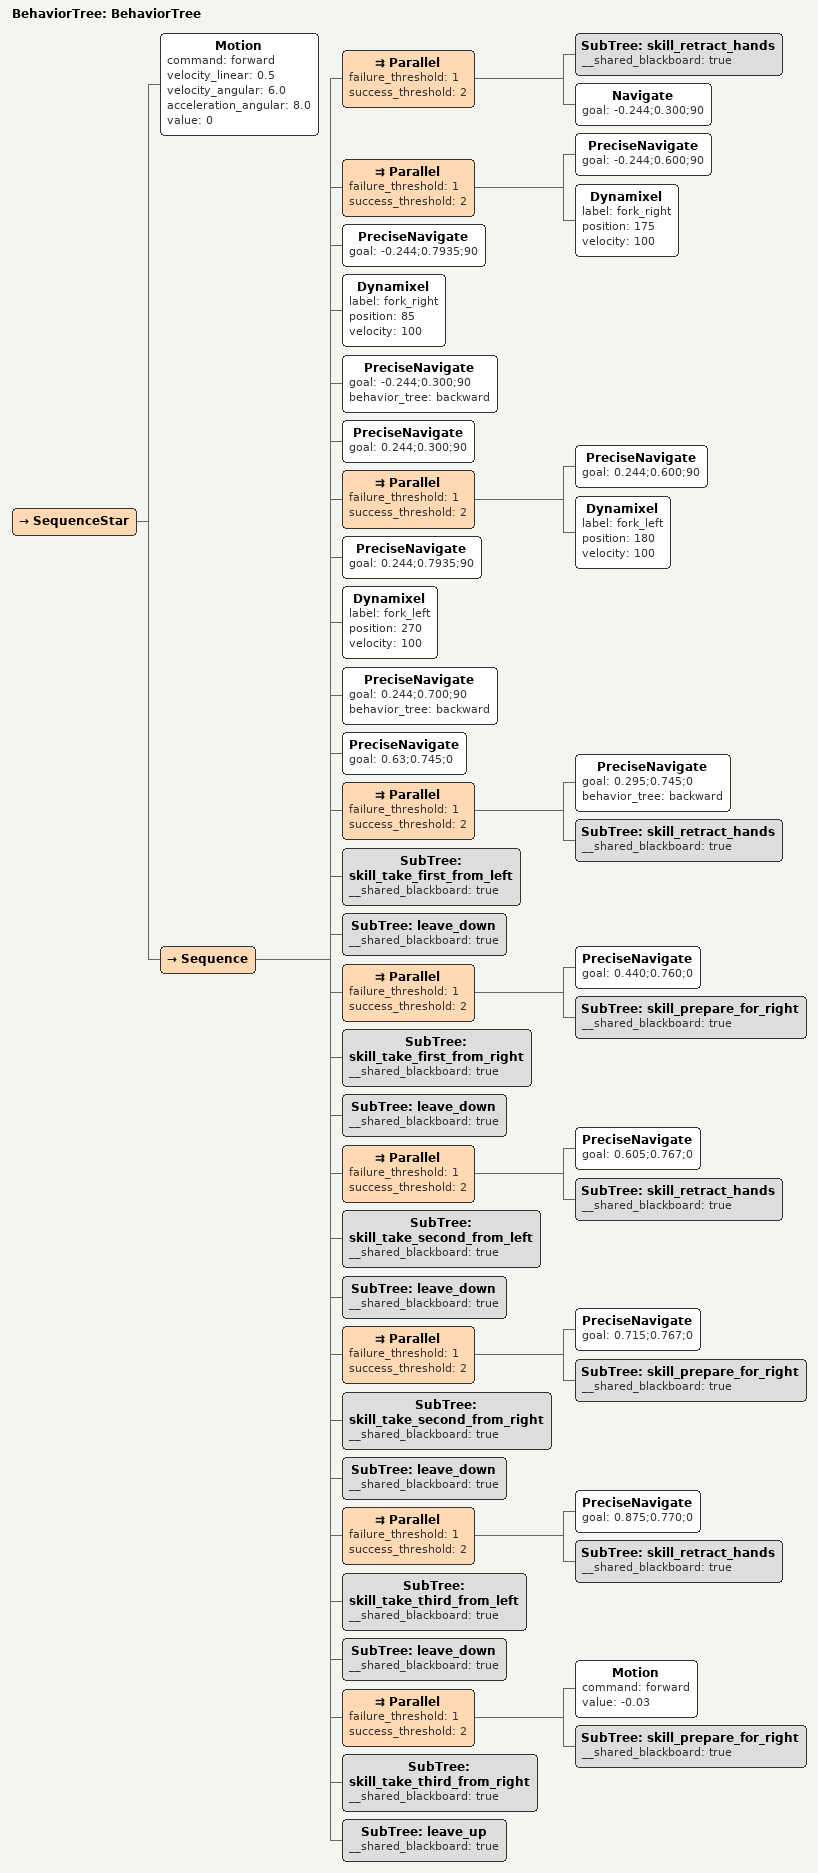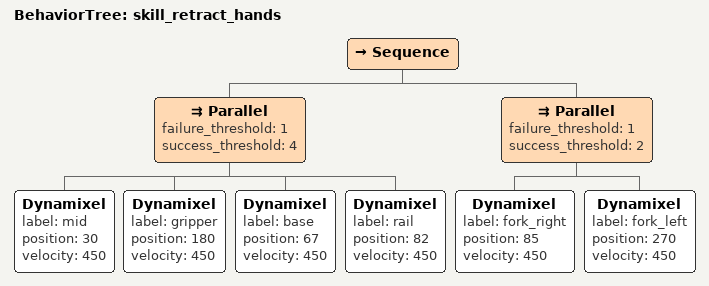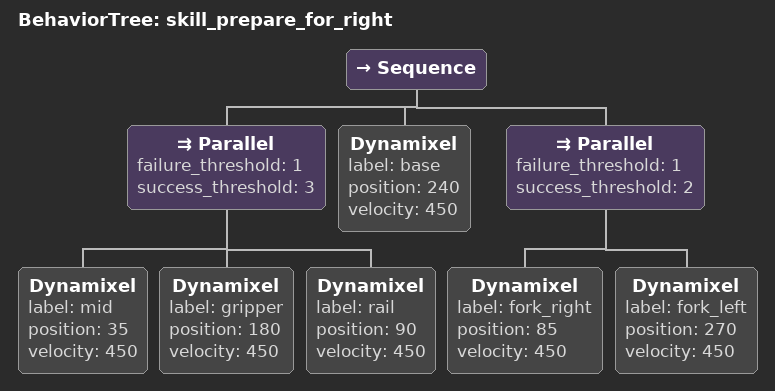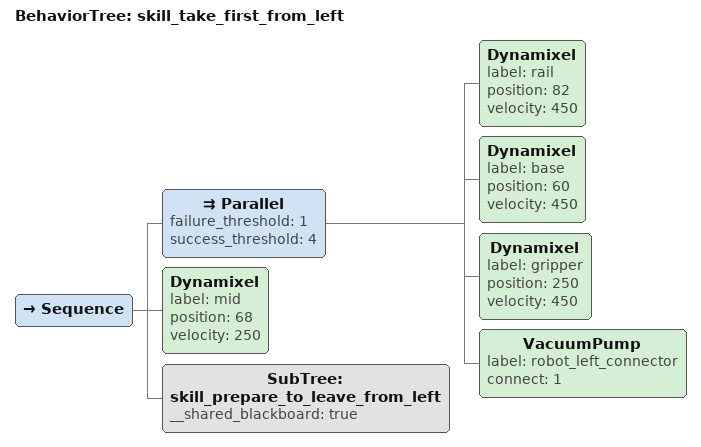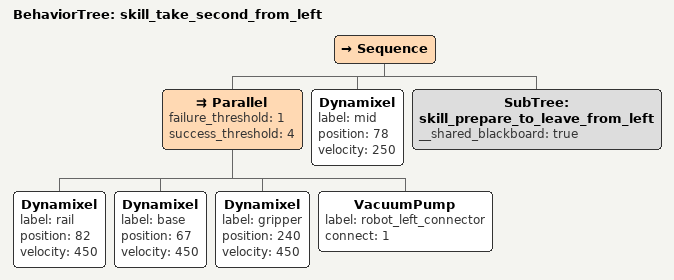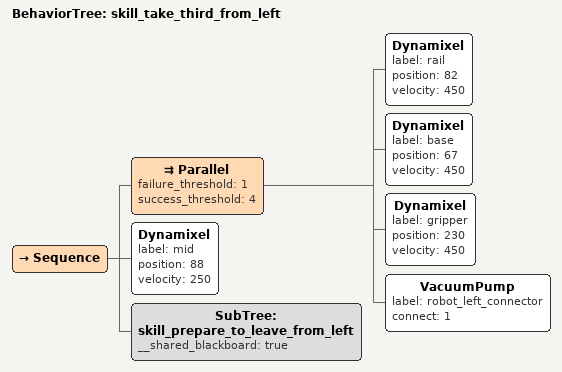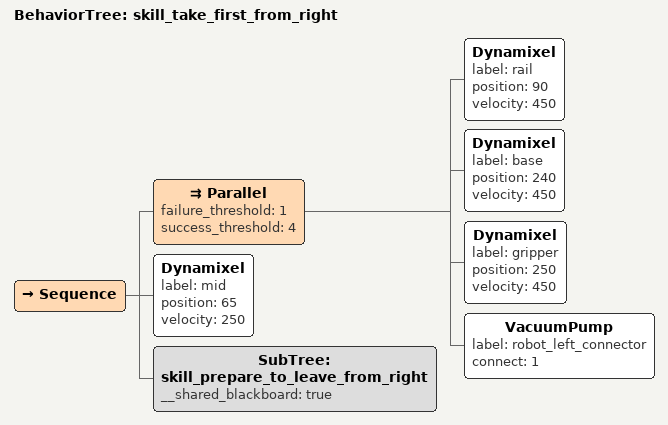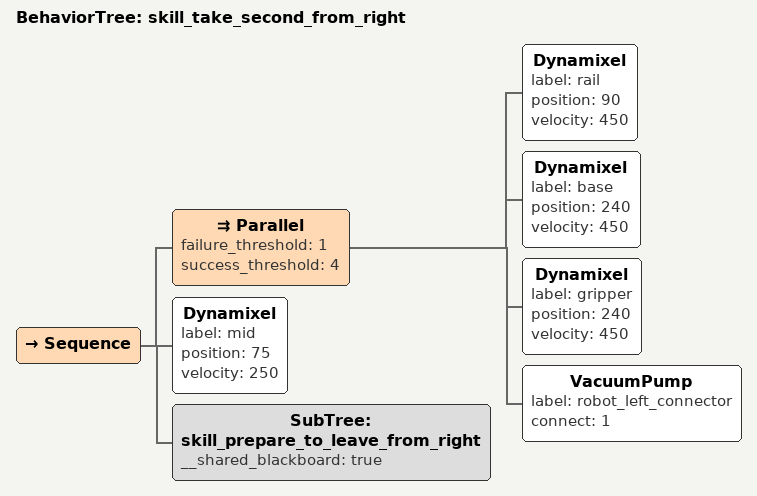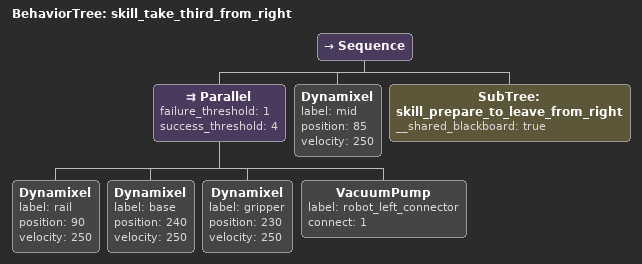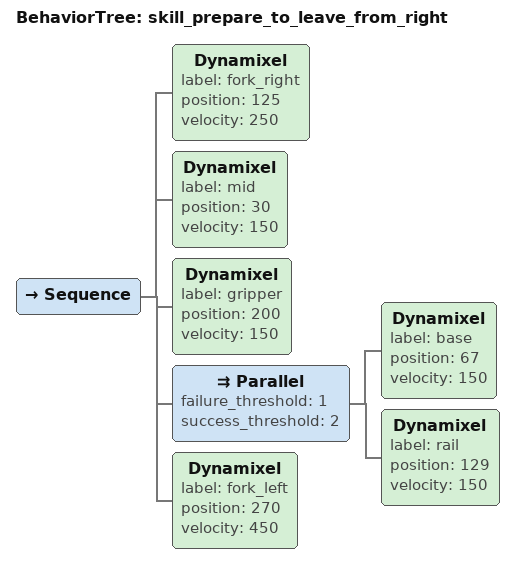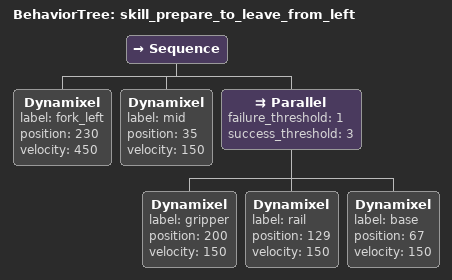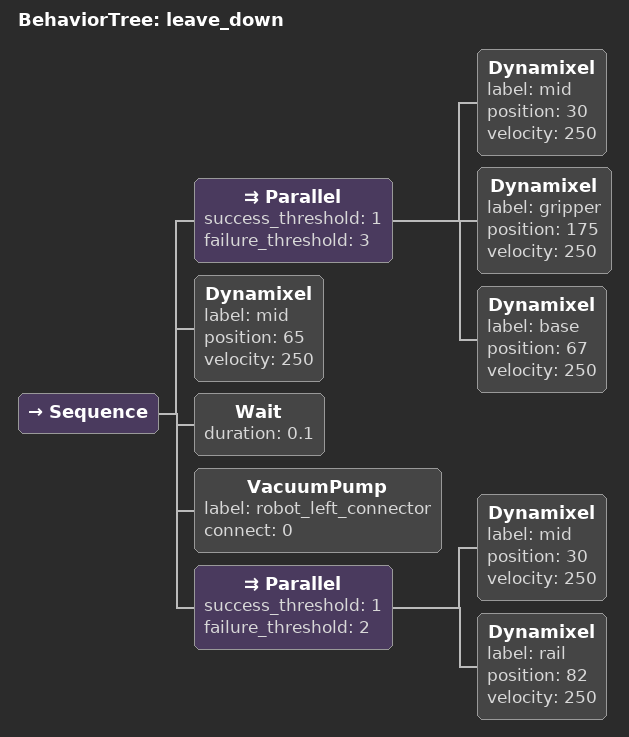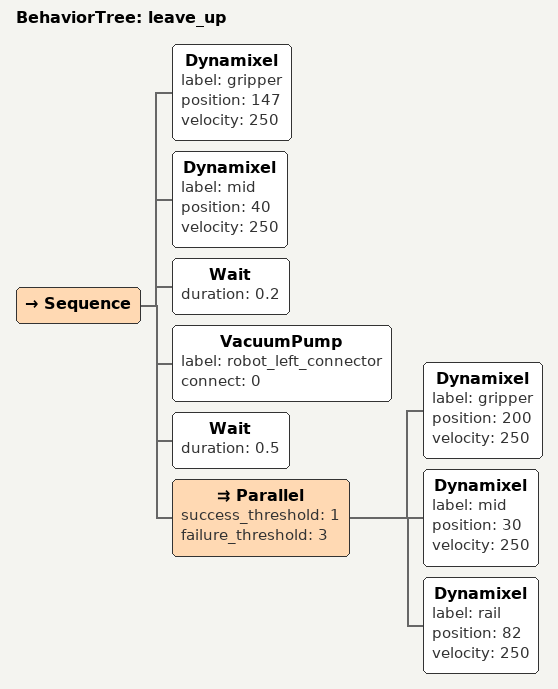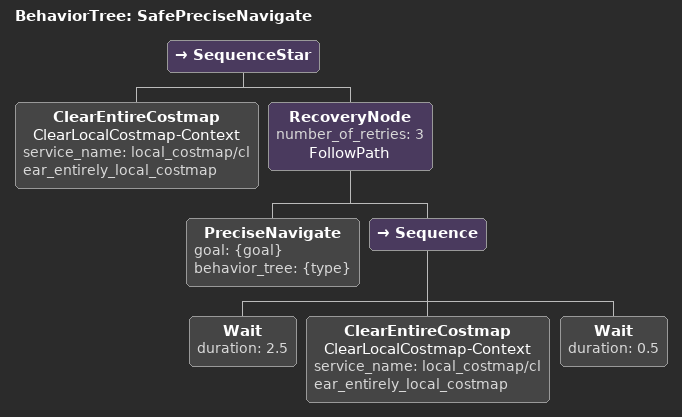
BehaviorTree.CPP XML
<root main_tree_to_execute="BehaviorTree">
    <BehaviorTree ID="BehaviorTree">
        <SequenceStar>

            <Motion command="forward" velocity_linear="0.5" velocity_angular="6.0" acceleration_angular="8.0" value="0" />

            <!--WaitMatchStart state="2" /-->
            <!--Wait duration="1" /-->
	    <Sequence>

		    <Parallel failure_threshold="1" success_threshold="2">
			    <SubTree ID="skill_retract_hands" __shared_blackboard="true" />
			    <Navigate goal="-0.244;0.300;90"/>
		    </Parallel>

		    <Parallel failure_threshold="1" success_threshold="2">
			    <PreciseNavigate goal="-0.244;0.600;90"/>
			    <Dynamixel label="fork_right" position="175" velocity="100"/>
		    </Parallel>

                    <PreciseNavigate goal="-0.244;0.7935;90"/>
		    <Dynamixel label="fork_right" position="85" velocity="100"/>
                    <PreciseNavigate goal="-0.244;0.300;90" behavior_tree="backward"/>

                    <PreciseNavigate goal="0.244;0.300;90"/>
		    <Parallel failure_threshold="1" success_threshold="2">
			    <PreciseNavigate goal="0.244;0.600;90"/>
			    <Dynamixel label="fork_left" position="180" velocity="100"/>
		    </Parallel>

                    <PreciseNavigate goal="0.244;0.7935;90"/>
		    <Dynamixel label="fork_left" position="270" velocity="100"/>

                    <PreciseNavigate goal="0.244;0.700;90" behavior_tree="backward"/>

                    <PreciseNavigate goal="0.63;0.745;0"/>

		    <!-- Ostavljanje pakova -->

		    <Parallel failure_threshold="1" success_threshold="2">
			    <PreciseNavigate goal="0.295;0.745;0" behavior_tree="backward"/>
			    <SubTree ID="skill_retract_hands" __shared_blackboard="true" />
		    </Parallel>
		    <SubTree ID="skill_take_first_from_left" __shared_blackboard="true" />
		    <SubTree ID="leave_down" __shared_blackboard="true" />

		    <Parallel failure_threshold="1" success_threshold="2">
			    <PreciseNavigate goal="0.440;0.760;0"/>
			    <SubTree ID="skill_prepare_for_right" __shared_blackboard="true" />
		    </Parallel>
		    <SubTree ID="skill_take_first_from_right" __shared_blackboard="true" />
		    <SubTree ID="leave_down" __shared_blackboard="true" />

		    <Parallel failure_threshold="1" success_threshold="2">
			    <PreciseNavigate goal="0.605;0.767;0"/>
			    <SubTree ID="skill_retract_hands" __shared_blackboard="true" />
		    </Parallel>
		    <SubTree ID="skill_take_second_from_left" __shared_blackboard="true" />
		    <SubTree ID="leave_down" __shared_blackboard="true" />

		    <Parallel failure_threshold="1" success_threshold="2">
			    <PreciseNavigate goal="0.715;0.767;0"/>
			    <SubTree ID="skill_prepare_for_right" __shared_blackboard="true" />
		    </Parallel>
		    <SubTree ID="skill_take_second_from_right" __shared_blackboard="true" />
		    <SubTree ID="leave_down" __shared_blackboard="true" />

		    <Parallel failure_threshold="1" success_threshold="2">
			    <PreciseNavigate goal="0.875;0.770;0"/>
			    <SubTree ID="skill_retract_hands" __shared_blackboard="true" />
		    </Parallel>
		    <SubTree ID="skill_take_third_from_left" __shared_blackboard="true" />
		    <SubTree ID="leave_down" __shared_blackboard="true" />

		    <Parallel failure_threshold="1" success_threshold="2">
			    <Motion command="forward" value="-0.03" />
			    <SubTree ID="skill_prepare_for_right" __shared_blackboard="true" />
		    </Parallel>
		    <SubTree ID="skill_take_third_from_right" __shared_blackboard="true" />
		    <SubTree ID="leave_up" __shared_blackboard="true" />

		    <!-- Go home -->
    	    </Sequence>

            <!-- Stop the motion driver / `can_id` and `message` must be decimals, not hexadecimals. -->
        </SequenceStar>
    </BehaviorTree>
    <BehaviorTree ID="skill_retract_hands">
        <Sequence>

            <Parallel failure_threshold="1" success_threshold="4">
                <Dynamixel label="mid" position="30" velocity="450"/>
                <Dynamixel label="gripper" position="180" velocity="450"/>
                <Dynamixel label="base" position="67" velocity="450"/>
                <Dynamixel label="rail" position="82" velocity="450"/>
            </Parallel>

            <Parallel failure_threshold="1" success_threshold="2">
		    <Dynamixel label="fork_right" position="85" velocity="450"/>
		    <Dynamixel label="fork_left" position="270" velocity="450"/>
            </Parallel>

        </Sequence>
    </BehaviorTree>
    <BehaviorTree ID="skill_prepare_for_right">
        <Sequence>

            <Parallel failure_threshold="1" success_threshold="3">
                <Dynamixel label="mid" position="35" velocity="450"/>
                <Dynamixel label="gripper" position="180" velocity="450"/>
                <Dynamixel label="rail" position="90" velocity="450"/>
            </Parallel>

	    <Dynamixel label="base" position="240" velocity="450"/>

            <Parallel failure_threshold="1" success_threshold="2">
		    <Dynamixel label="fork_right" position="85" velocity="450"/>
		    <Dynamixel label="fork_left" position="270" velocity="450"/>
            </Parallel>

        </Sequence>
    </BehaviorTree>
    <BehaviorTree ID="skill_take_first_from_left">
        <Sequence>

            <Parallel failure_threshold="1" success_threshold="4">
		    <Dynamixel label="rail" position="82" velocity="450"/>
		    <Dynamixel label="base" position="60" velocity="450"/>
		    <Dynamixel label="gripper" position="250" velocity="450"/>
		    <VacuumPump label="robot_left_connector" connect="1"/>
            </Parallel>

            <Dynamixel label="mid" position="68" velocity="250"/>

            <SubTree ID="skill_prepare_to_leave_from_left" __shared_blackboard="true" />

        </Sequence>
    </BehaviorTree>
    <BehaviorTree ID="skill_take_second_from_left">
        <Sequence>
            <Parallel failure_threshold="1" success_threshold="4">
		    <Dynamixel label="rail" position="82" velocity="450"/>
		    <Dynamixel label="base" position="67" velocity="450"/>
		    <Dynamixel label="gripper" position="240" velocity="450"/>
		    <VacuumPump label="robot_left_connector" connect="1"/>
            </Parallel>

            <Dynamixel label="mid" position="78" velocity="250"/>

	    <SubTree ID="skill_prepare_to_leave_from_left" __shared_blackboard="true" />
        </Sequence>
    </BehaviorTree>
    <BehaviorTree ID="skill_take_third_from_left">
        <Sequence>
            <Parallel failure_threshold="1" success_threshold="4">
		    <Dynamixel label="rail" position="82" velocity="450"/>
		    <Dynamixel label="base" position="67" velocity="450"/>
		    <Dynamixel label="gripper" position="230" velocity="450"/>
		    <VacuumPump label="robot_left_connector" connect="1"/>
            </Parallel>

            <Dynamixel label="mid" position="88" velocity="250"/>

	    <SubTree ID="skill_prepare_to_leave_from_left" __shared_blackboard="true" />

        </Sequence>
    </BehaviorTree>
    <BehaviorTree ID="skill_take_first_from_right">
        <Sequence>

            <Parallel failure_threshold="1" success_threshold="4">
		    <Dynamixel label="rail" position="90" velocity="450"/>
		    <Dynamixel label="base" position="240" velocity="450"/>
		    <Dynamixel label="gripper" position="250" velocity="450"/>
		    <VacuumPump label="robot_left_connector" connect="1"/>
            </Parallel>

            <Dynamixel label="mid" position="65" velocity="250"/>

	    <SubTree ID="skill_prepare_to_leave_from_right" __shared_blackboard="true" />

        </Sequence>
    </BehaviorTree>
    <BehaviorTree ID="skill_take_second_from_right">
        <Sequence>

            <Parallel failure_threshold="1" success_threshold="4">
		    <Dynamixel label="rail" position="90" velocity="450"/>
		    <Dynamixel label="base" position="240" velocity="450"/>
		    <Dynamixel label="gripper" position="240" velocity="450"/>
		    <VacuumPump label="robot_left_connector" connect="1"/>
            </Parallel>

            <Dynamixel label="mid" position="75" velocity="250"/>

	    <SubTree ID="skill_prepare_to_leave_from_right" __shared_blackboard="true" />

        </Sequence>
    </BehaviorTree>
    <BehaviorTree ID="skill_take_third_from_right">
        <Sequence>

            <Parallel failure_threshold="1" success_threshold="4">
		    <Dynamixel label="rail" position="90" velocity="250"/>
		    <Dynamixel label="base" position="240" velocity="250"/>
		    <Dynamixel label="gripper" position="230" velocity="250"/>
		    <VacuumPump label="robot_left_connector" connect="1"/>
            </Parallel>

            <Dynamixel label="mid" position="85" velocity="250"/>

	    <SubTree ID="skill_prepare_to_leave_from_right" __shared_blackboard="true" />

        </Sequence>
    </BehaviorTree>
    <BehaviorTree ID="skill_prepare_to_leave_from_right">
        <Sequence>
	    <Dynamixel label="fork_right" position="125" velocity="250"/>

	    <Dynamixel label="mid" position="30" velocity="150"/>
	    <Dynamixel label="gripper" position="200" velocity="150"/>

            <Parallel failure_threshold="1" success_threshold="2">
		    <Dynamixel label="base" position="67" velocity="150"/>
		    <Dynamixel label="rail" position="129" velocity="150"/>
            </Parallel>

	    <Dynamixel label="fork_left" position="270" velocity="450"/>
        </Sequence>
    </BehaviorTree>
    <BehaviorTree ID="skill_prepare_to_leave_from_left">
        <Sequence>
	    <Dynamixel label="fork_left" position="230" velocity="450"/>

	    <Dynamixel label="mid" position="35" velocity="150"/>
            <Parallel failure_threshold="1" success_threshold="3">
		    <Dynamixel label="gripper" position="200" velocity="150"/>
		    <Dynamixel label="rail" position="129" velocity="150"/>
		    <Dynamixel label="base" position="67" velocity="150"/>
            </Parallel>
        </Sequence>
    </BehaviorTree>
    <BehaviorTree ID="leave_down">
        <Sequence>

	    <Parallel success_threshold="1" failure_threshold="3">
		    <Dynamixel label="mid" position="30" velocity="250"/>
		    <Dynamixel label="gripper" position="175" velocity="250"/>
		    <Dynamixel label="base" position="67" velocity="250"/>
	    </Parallel>
	    <Dynamixel label="mid" position="65" velocity="250"/>
	    <Wait duration="0.1" />
	    <VacuumPump label="robot_left_connector" connect="0"/>

	    <Parallel success_threshold="1" failure_threshold="2">
		    <Dynamixel label="mid" position="30" velocity="250"/>
		    <Dynamixel label="rail" position="82" velocity="250"/>
	    </Parallel>

        </Sequence>
    </BehaviorTree>
    <BehaviorTree ID="leave_up">
        <Sequence>

	    <Dynamixel label="gripper" position="147" velocity="250"/>
	    <Dynamixel label="mid" position="40" velocity="250"/>

            <Wait duration="0.2" />
	    <VacuumPump label="robot_left_connector" connect="0"/>
            <Wait duration="0.5" />

	    <Parallel success_threshold="1" failure_threshold="3">

		    <Dynamixel label="gripper" position="200" velocity="250"/>
		    <Dynamixel label="mid" position="30" velocity="250"/>
		    <Dynamixel label="rail" position="82" velocity="250"/>
            </Parallel>

        </Sequence>
    </BehaviorTree>
    <BehaviorTree ID="SafePreciseNavigate">
        <SequenceStar>
            <ClearEntireCostmap name="ClearLocalCostmap-Context" service_name="local_costmap/clear_entirely_local_costmap" />
            <RecoveryNode number_of_retries="3" name="FollowPath">
                <PreciseNavigate goal="{goal}" behavior_tree="{type}" />
                <Sequence>
                    <Wait duration="2.5" />
                    <ClearEntireCostmap name="ClearLocalCostmap-Context" service_name="local_costmap/clear_entirely_local_costmap" />
                    <Wait duration="0.5" />
                </Sequence>
            </RecoveryNode>
        </SequenceStar>
    </BehaviorTree>
</root>
